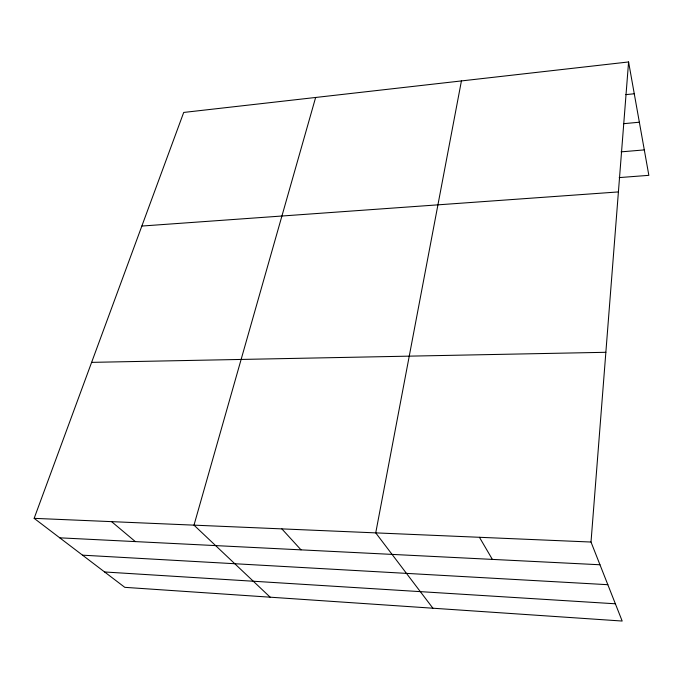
<?xml version="1.0" encoding="UTF-8"?>
<svg xmlns="http://www.w3.org/2000/svg" width="683" height="683" viewBox="0 0 683 683"><rect width="100%" height="100%" fill="white"/><g stroke="black" fill="none" stroke-linecap="round" stroke-linejoin="round"><path stroke-width="1.02" d="M591.008 542.037L628.582 61.957L183.71 112.439L34.15 518.346L124.793 587.337L622.179 621.043L591.008 542.037L34.15 518.346M461.426 80.927L375.735 532.877L432.902 608.212M315.64 97.464L193.989 525.15L270.178 597.19M625.807 94.638L634.268 93.767M623.494 123.7L639.348 122.214M621.043 151.865L644.3 149.901M619.174 177.597L648.85 175.335L628.582 61.957M141.851 226.047L618.405 191.923M91.624 362.366L605.864 352.3M59.745 537.828L599.981 564.764M82.523 555.168L607.844 584.699M104.601 571.97L615.374 603.789M111.585 521.641L135.345 541.602M281.857 528.89L301.024 549.858M479.44 537.29L492.366 559.394"/></g></svg>
